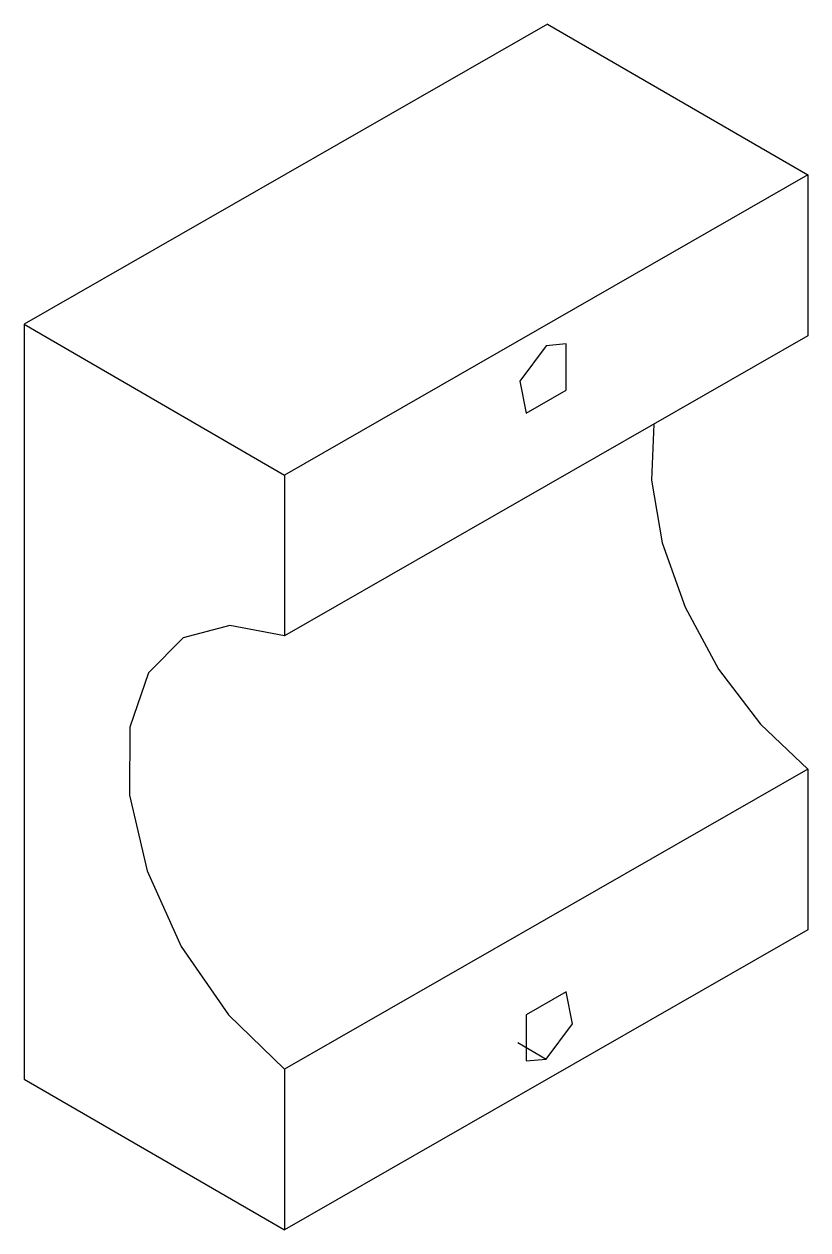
# Model space of a CAD drawing. Extents: x -35.9 to 18, y -36.3 to 46.6.
import ezdxf

# ---------------------------------------------------------------- set-up
doc = ezdxf.new("R2010")
doc.units = 0
doc.layers.get('0').update_dxf_attribs({"linetype": 'continuous'})

# ---------------------------------------------------------------- blocks, each defined once
blk = doc.blocks.new('SHAPE2DVIEW004')
at = {"color": 0}
for p, q in [((0.097, 46.646), (-35.921, 26.008)), ((0.097, 46.646), (18.009, 36.271)), ((18.009, 36.271), (-18.009, 15.633)), ((18.009, 36.271), (18.009, 25.216)), ((-35.921, 26.008), (-18.009, 15.633)), ((-35.921, 26.008), (-35.921, -25.896)), ((18.009, 25.216), (-18.009, 4.578)), ((-18.009, 15.633), (-18.009, 4.578)), ((18.009, -4.578), (-18.009, -25.216)), ((18.009, -4.578), (18.009, -15.633)), ((18.009, -15.633), (-18.009, -36.271)), ((-1.95, -23.392), (0, -24.522)), ((-18.009, -25.216), (-18.009, -36.271)), ((-35.921, -25.896), (-18.009, -36.271))]:
    blk.add_line(p, q, dxfattribs=at)
for points in [[(0, 24.522), (-1.801, 22.101), (-1.378, 19.894)], [(-1.378, 19.894), (1.379, 21.475), (1.378, 24.653)], [(1.378, 24.653), (0, 24.522)], [(7.409, 19.143), (7.249, 15.278), (7.98, 10.983), (9.555, 6.554), (11.863, 2.294), (14.747, -1.503), (18.009, -4.578)], [(-18.009, 4.578), (-21.765, 5.287), (-24.967, 4.436)], [(-24.967, 4.436), (-27.366, 2.03), (-28.642, -1.697), (-28.672, -6.384), (-27.453, -11.578), (-25.104, -16.775), (-21.851, -21.472), (-18.009, -25.216)], [(1.378, -19.894), (-1.379, -21.475), (-1.378, -24.653)], [(0, -24.522), (1.801, -22.101), (1.378, -19.894)], [(-1.378, -24.653), (0, -24.522)]]:
    blk.add_lwpolyline(points, dxfattribs=at)

msp = doc.modelspace()

# ---------------------------------------------------------------- block references
at = {"color": 0}
msp.add_blockref('SHAPE2DVIEW004', (0, 0), dxfattribs=at)

doc.saveas('drawing.dxf')
